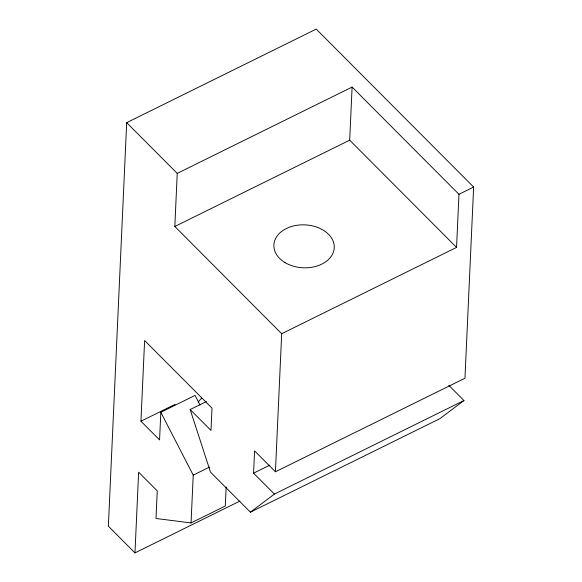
<?xml version="1.0" encoding="UTF-8"?>
<svg xmlns="http://www.w3.org/2000/svg" width="582" height="582" viewBox="0 0 582 582"><rect width="100%" height="100%" fill="white"/><g stroke="black" fill="none" stroke-linecap="round" stroke-linejoin="round"><path stroke-width="0.87" d="M448.787 385.313L463.949 400.525L274.406 494.082L253.57 473.166L254.581 450.861L275.424 471.776L464.96 378.227L473.639 187.069L316.222 29.1L126.687 122.657L108.361 526.201L134.966 552.9L239.9 501.102M134.966 552.9L138.632 472.191L157.256 490.881L156.005 518.489L191.056 522.92L225.292 506.02L226.151 487.09M200.048 405.065L195.065 395.396L160.821 412.296L159.57 439.905L140.946 421.215L144.612 340.506L212.015 408.142L210.997 430.447L190.161 409.532L206.428 401.5M275.424 471.776L281.688 333.719L174.826 226.478L177.234 173.385L126.687 122.657M191.056 522.92L193.224 475.13L160.821 412.296M281.688 333.719L456.557 247.408L349.687 140.167L352.103 87.074L177.234 173.385M456.557 247.408L458.965 194.315L352.103 87.074M190.161 409.532L210.495 472.133L250.406 512.182L274.406 494.082M463.949 400.525L439.941 418.633L250.406 512.182M174.826 226.478L349.687 140.167M458.965 194.315L473.639 187.069M140.946 421.215L175.182 404.315M193.224 475.13L209.527 467.084M253.57 473.166L269.837 465.134M198.171 401.98A30.228 16.798 -44.9 0 1 201.765 398.132M285.035 262.598A30.228 21.483 2.6 0 0 333.901 250.384A30.228 21.483 2.6 0 0 293.263 226.02A30.228 21.483 2.6 0 0 285.035 262.598"/></g></svg>
